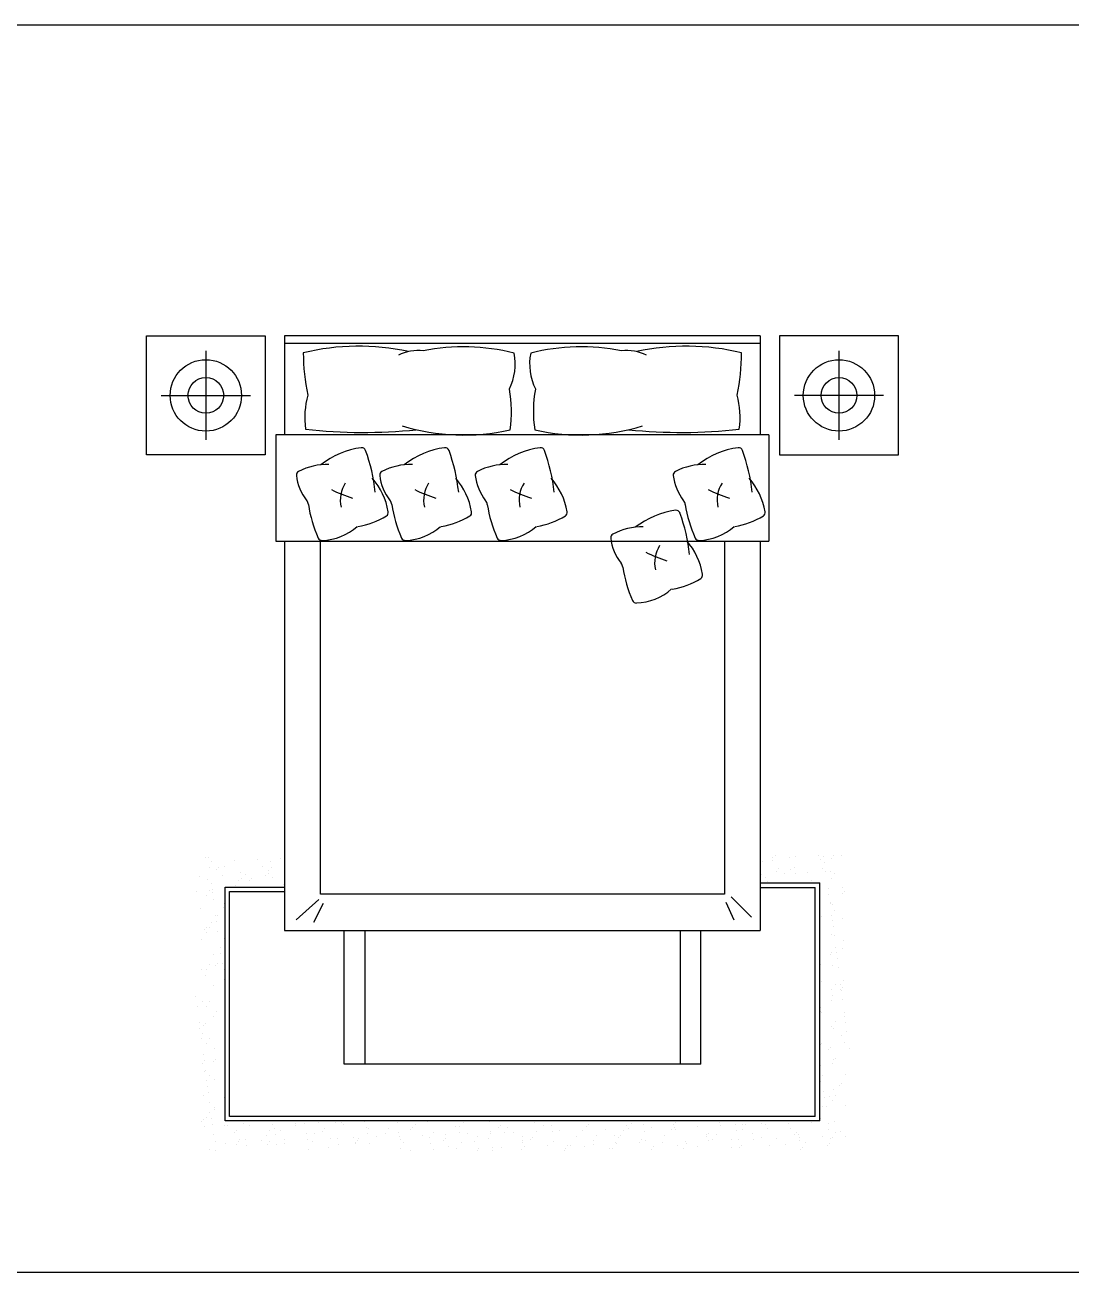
# Model space of a CAD drawing. Header units: inches. Extents: x 7.5 to 50, y 15.4 to 40.2.
# Drawn here: x 21.437 to 24.956, y 28.343 to 32.538 of the extents above; entities that cross this region are included whole.
import ezdxf

# ---------------------------------------------------------------- set-up
doc = ezdxf.new("R2010")
doc.units = ezdxf.units.IN
doc.header["$MEASUREMENT"] = 0
doc.layers.add('02', color=2, linetype='Continuous')
doc.layers.add('1', color=1, linetype='Continuous')

msp = doc.modelspace()

# ---------------------------------------------------------------- linework, layer by layer
at = {"layer": '02'}
for p, q in [((21.8454, 31.0915), (21.8454, 31.4915)), ((21.8454, 31.4915), (22.2454, 31.4915)), ((22.2454, 31.4915), (22.2454, 31.0915)), ((23.9103, 31.4915), (22.3103, 31.4915)), ((22.3103, 31.4915), (22.3103, 31.1591)), ((23.9103, 31.4655), (22.3103, 31.4655)), ((23.9103, 31.4915), (23.9103, 31.1591)), ((23.9752, 31.4915), (23.9752, 31.0915)), ((24.3752, 31.4915), (23.9752, 31.4915)), ((24.3752, 31.0915), (24.3752, 31.4915)), ((22.0454, 31.4415), (22.0454, 31.1415)), ((24.1752, 31.4415), (24.1752, 31.1415)), ((21.8954, 31.2915), (22.1954, 31.2915)), ((24.3252, 31.2915), (24.0252, 31.2915)), ((23.9395, 31.1591), (22.2811, 31.1591)), ((22.2811, 31.1591), (22.2811, 30.8011)), ((23.9395, 31.1591), (23.9395, 30.8011)), ((22.2454, 31.0915), (21.8454, 31.0915)), ((23.9752, 31.0915), (24.3752, 31.0915)), ((22.2811, 30.8011), (23.9395, 30.8011)), ((22.3103, 30.8011), (22.3103, 29.4915)), ((22.4306, 29.6136), (22.4306, 30.8011)), ((23.7901, 30.8011), (23.7901, 29.6136)), ((23.9103, 30.8011), (23.9103, 29.4915)), ((23.9608, 29.7434), (23.9608, 29.7434)), ((24.1061, 29.7426), (24.1061, 29.7426)), ((24.1241, 29.742), (24.1241, 29.742)), ((24.1575, 29.7422), (24.1575, 29.7422)), ((24.1831, 29.7451), (24.1831, 29.7451)), ((22.0458, 29.7355), (22.0458, 29.7355)), ((22.0534, 29.7372), (22.0534, 29.7372)), ((22.0577, 29.7047), (22.0577, 29.7047)), ((22.0651, 29.7253), (22.0651, 29.7253)), ((22.0883, 29.704), (22.0883, 29.704)), ((22.1072, 29.7071), (22.1072, 29.7071)), ((22.1422, 29.7279), (22.1422, 29.7279)), ((22.2193, 29.7304), (22.2193, 29.7304)), ((22.235, 29.7055), (22.235, 29.7055)), ((22.2623, 29.7241), (22.2623, 29.7241)), ((22.265, 29.7033), (22.265, 29.7033)), ((22.2964, 29.7329), (22.2964, 29.7329)), ((23.9195, 29.7225), (23.9195, 29.7225)), ((23.95, 29.7265), (23.95, 29.7265)), ((23.9519, 29.7376), (23.9519, 29.7376)), ((24.0086, 29.7383), (24.0086, 29.7383)), ((24.0254, 29.7051), (24.0254, 29.7051)), ((24.029, 29.7401), (24.029, 29.7401)), ((24.1117, 29.7304), (24.1117, 29.7304)), ((24.1188, 29.7001), (24.1188, 29.7001)), ((24.1269, 29.7211), (24.1269, 29.7211)), ((24.1507, 29.7349), (24.1507, 29.7349)), ((22.0251, 29.6746), (22.0251, 29.6746)), ((22.0497, 29.6618), (22.0497, 29.6618)), ((22.0816, 29.6966), (22.0816, 29.6966)), ((22.1022, 29.6771), (22.1022, 29.6771)), ((22.1569, 29.6601), (22.1569, 29.6601)), ((22.1636, 29.6873), (22.1636, 29.6873)), ((22.1663, 29.6664), (22.1663, 29.6664)), ((22.1792, 29.6796), (22.1792, 29.6796)), ((22.1918, 29.6583), (22.1918, 29.6583)), ((22.1986, 29.6657), (22.1986, 29.6657)), ((22.2463, 29.6756), (22.2463, 29.6756)), ((22.2563, 29.6821), (22.2563, 29.6821)), ((22.2571, 29.6924), (22.2571, 29.6924)), ((22.2693, 29.6708), (22.2693, 29.6708)), ((23.9113, 29.6658), (23.9113, 29.6658)), ((23.9162, 29.6811), (23.9162, 29.6811)), ((23.9267, 29.6682), (23.9267, 29.6682)), ((23.9653, 29.6911), (23.9653, 29.6911)), ((23.9721, 29.6985), (23.9721, 29.6985)), ((23.9933, 29.6836), (23.9933, 29.6836)), ((24.0115, 29.6981), (24.0115, 29.6981)), ((24.0281, 29.6843), (24.0281, 29.6843)), ((24.0704, 29.6862), (24.0704, 29.6862)), ((24.0823, 29.6603), (24.0823, 29.6603)), ((24.1311, 29.6886), (24.1311, 29.6886)), ((24.1474, 29.6887), (24.1474, 29.6887)), ((24.1506, 29.6665), (24.1506, 29.6665)), ((24.1613, 29.6834), (24.1613, 29.6834)), ((22.0132, 29.622), (22.0132, 29.622)), ((22.0567, 29.6278), (22.0567, 29.6278)), ((22.0648, 29.6504), (22.0648, 29.6504)), ((22.0665, 29.6206), (22.0665, 29.6206)), ((22.0676, 29.6296), (22.0676, 29.6296)), ((22.1103, 29.6375), (22.3103, 29.6375)), ((22.1103, 28.8514), (22.1103, 29.6375)), ((22.1253, 29.6225), (22.3103, 29.6225)), ((22.1253, 28.8664), (22.1253, 29.6225)), ((22.1462, 29.6433), (22.1462, 29.6433)), ((22.3078, 29.6472), (22.3078, 29.6472)), ((23.9103, 29.6514), (24.1103, 29.6514)), ((23.9103, 29.6364), (24.0953, 29.6364)), ((23.9335, 29.6563), (23.9335, 29.6563)), ((24.0324, 29.6517), (24.0324, 29.6517)), ((24.0756, 29.6529), (24.0756, 29.6529)), ((24.0953, 28.8664), (24.0953, 29.6364)), ((24.1103, 28.8514), (24.1103, 29.6514)), ((24.1383, 29.6343), (24.1383, 29.6343)), ((24.187, 29.6371), (24.187, 29.6371)), ((24.1926, 29.622), (24.1926, 29.622)), ((22.046, 29.611), (22.046, 29.611)), ((22.0719, 29.597), (22.0719, 29.597)), ((22.1075, 29.5825), (22.1075, 29.5825)), ((22.426, 29.5955), (22.349, 29.5275)), ((22.4396, 29.5819), (22.4079, 29.5184)), ((23.7901, 29.6136), (22.4306, 29.6136)), ((23.7947, 29.5864), (23.8218, 29.5275)), ((23.8128, 29.6045), (23.8807, 29.5365)), ((24.1119, 29.6058), (24.1119, 29.6058)), ((24.141, 29.6135), (24.141, 29.6135)), ((24.1453, 29.5809), (24.1453, 29.5809)), ((24.147, 29.5863), (24.147, 29.5863)), ((24.1539, 29.5798), (24.1539, 29.5798)), ((24.1858, 29.6146), (24.1858, 29.6146)), ((22.029, 29.5666), (22.029, 29.5666)), ((22.079, 29.5427), (22.079, 29.5427)), ((22.0848, 29.5416), (22.0848, 29.5416)), ((22.106, 29.5691), (22.106, 29.5691)), ((24.1107, 29.5326), (24.1107, 29.5326)), ((24.1174, 29.54), (24.1174, 29.54)), ((24.1508, 29.542), (24.1508, 29.542)), ((24.1615, 29.5589), (24.1615, 29.5589)), ((24.1884, 29.5324), (24.1884, 29.5324)), ((22.0415, 29.4944), (22.0415, 29.4944)), ((22.0483, 29.5017), (22.0483, 29.5017)), ((22.057, 29.5033), (22.057, 29.5033)), ((22.066, 29.5183), (22.066, 29.5183)), ((22.0818, 29.5219), (22.0818, 29.5219)), ((22.3103, 29.4915), (23.9103, 29.4915)), ((22.5103, 29.0415), (22.5103, 29.4915)), ((22.5803, 29.4915), (22.5803, 29.0415)), ((23.6404, 29.4915), (23.6404, 29.0415)), ((23.7103, 29.0415), (23.7103, 29.4915)), ((24.1113, 29.5299), (24.1113, 29.5299)), ((24.1525, 29.5266), (24.1525, 29.5266)), ((24.1552, 29.5058), (24.1552, 29.5058)), ((22.0303, 29.4618), (22.0303, 29.4618)), ((22.0462, 29.4864), (22.0462, 29.4864)), ((22.086, 29.4894), (22.086, 29.4894)), ((22.1074, 29.4644), (22.1074, 29.4644)), ((22.1077, 29.458), (22.1077, 29.458)), ((24.1121, 29.4813), (24.1121, 29.4813)), ((24.1508, 29.4783), (24.1508, 29.4783)), ((24.1595, 29.4733), (24.1595, 29.4733)), ((24.189, 29.4596), (24.189, 29.4596)), ((22.0699, 29.4103), (22.0699, 29.4103)), ((22.0932, 29.435), (22.0932, 29.435)), ((22.0959, 29.4142), (22.0959, 29.4142)), ((24.1108, 29.4276), (24.1108, 29.4276)), ((24.1458, 29.4124), (24.1458, 29.4124)), ((24.151, 29.4174), (24.151, 29.4174)), ((24.1618, 29.4343), (24.1618, 29.4343)), ((24.1666, 29.4189), (24.1666, 29.4189)), ((24.1879, 29.4301), (24.1879, 29.4301)), ((22.0572, 29.3787), (22.0572, 29.3787)), ((22.0767, 29.3741), (22.0767, 29.3741)), ((22.0834, 29.3815), (22.0834, 29.3815)), ((22.1002, 29.3817), (22.1002, 29.3817)), ((24.1139, 29.3776), (24.1139, 29.3776)), ((24.1522, 29.3736), (24.1522, 29.3736)), ((24.1694, 29.3981), (24.1694, 29.3981)), ((24.1737, 29.3656), (24.1737, 29.3656)), ((22.0298, 29.3595), (22.0298, 29.3595)), ((22.0448, 29.3393), (22.0448, 29.3393)), ((22.0464, 29.3618), (22.0464, 29.3618)), ((22.1069, 29.362), (22.1069, 29.362)), ((22.1074, 29.3274), (22.1074, 29.3274)), ((22.1079, 29.3334), (22.1079, 29.3334)), ((24.1123, 29.3567), (24.1123, 29.3567)), ((24.1918, 29.322), (24.1918, 29.322)), ((22.0712, 29.3056), (22.0712, 29.3056)), ((22.1101, 29.3066), (22.1101, 29.3066)), ((24.1147, 29.3195), (24.1147, 29.3195)), ((24.1512, 29.2929), (24.1512, 29.2929)), ((24.162, 29.3097), (24.162, 29.3097)), ((24.1808, 29.3113), (24.1808, 29.3113)), ((24.1809, 29.2921), (24.1809, 29.2921)), ((24.1836, 29.2905), (24.1836, 29.2905)), ((24.1877, 29.2995), (24.1877, 29.2995)), ((22.0114, 29.2697), (22.0114, 29.2697)), ((22.0337, 29.2515), (22.0337, 29.2515)), ((22.0574, 29.2541), (22.0574, 29.2541)), ((24.149, 29.2573), (24.149, 29.2573)), ((24.1517, 29.2713), (24.1517, 29.2713)), ((24.1878, 29.2579), (24.1878, 29.2579)), ((22.0157, 29.2372), (22.0157, 29.2372)), ((22.0467, 29.2373), (22.0467, 29.2373)), ((22.0707, 29.2033), (22.0707, 29.2033)), ((22.0799, 29.2191), (22.0799, 29.2191)), ((22.1081, 29.2089), (22.1081, 29.2089)), ((24.1125, 29.2175), (24.1125, 29.2175)), ((24.1126, 29.2321), (24.1126, 29.2321)), ((24.116, 29.2148), (24.116, 29.2148)), ((24.1931, 29.2173), (24.1931, 29.2173)), ((24.195, 29.2036), (24.195, 29.2036)), ((22.0228, 29.1828), (22.0228, 29.1828)), ((22.0256, 29.162), (22.0256, 29.162)), ((22.0366, 29.1719), (22.0366, 29.1719)), ((22.0434, 29.1793), (22.0434, 29.1793)), ((24.1515, 29.1683), (24.1515, 29.1683)), ((24.1556, 29.1633), (24.1556, 29.1633)), ((24.1622, 29.1852), (24.1622, 29.1852)), ((24.1977, 29.1828), (24.1977, 29.1828)), ((22.0299, 29.1295), (22.0299, 29.1295)), ((22.035, 29.1468), (22.035, 29.1468)), ((22.0469, 29.1127), (22.0469, 29.1127)), ((22.0576, 29.1296), (22.0576, 29.1296)), ((24.1155, 29.1125), (24.1155, 29.1125)), ((24.1841, 29.1371), (24.1841, 29.1371)), ((24.1926, 29.115), (24.1926, 29.115)), ((24.202, 29.1503), (24.202, 29.1503)), ((22.037, 29.0751), (22.037, 29.0751)), ((22.0746, 29.0952), (22.0746, 29.0952)), ((22.1084, 29.0843), (22.1084, 29.0843)), ((24.1128, 29.1076), (24.1128, 29.1076)), ((24.1409, 29.0899), (24.1409, 29.0899)), ((24.1476, 29.0973), (24.1476, 29.0973)), ((24.2092, 29.0959), (24.2092, 29.0959)), ((22.0346, 29.0445), (22.0346, 29.0445)), ((22.0398, 29.0543), (22.0398, 29.0543)), ((22.0717, 29.0517), (22.0717, 29.0517)), ((22.0785, 29.059), (22.0785, 29.059)), ((23.7103, 29.0415), (22.5103, 29.0415)), ((24.1105, 29.059), (24.1105, 29.059)), ((24.1132, 29.0382), (24.1132, 29.0382)), ((24.1517, 29.0437), (24.1517, 29.0437)), ((24.1569, 29.0585), (24.1569, 29.0585)), ((24.1624, 29.0606), (24.1624, 29.0606)), ((22.0399, 29.0169), (22.0399, 29.0169)), ((22.044, 29.0218), (22.044, 29.0218)), ((22.0471, 28.9881), (22.0471, 28.9881)), ((22.0579, 29.005), (22.0579, 29.005)), ((22.076, 28.9905), (22.076, 28.9905)), ((24.1194, 29.0045), (24.1194, 29.0045)), ((24.1965, 29.007), (24.1965, 29.007)), ((22.0512, 28.9675), (22.0512, 28.9675)), ((22.0539, 28.9467), (22.0539, 28.9467)), ((22.1086, 28.9597), (22.1086, 28.9597)), ((24.113, 28.983), (24.113, 28.983)), ((24.1246, 28.9514), (24.1246, 28.9514)), ((24.1564, 28.9562), (24.1564, 28.9562)), ((24.176, 28.9697), (24.176, 28.9697)), ((24.1827, 28.977), (24.1827, 28.977)), ((22.0384, 28.9364), (22.0384, 28.9364)), ((22.0582, 28.9141), (22.0582, 28.9141)), ((22.1068, 28.9314), (22.1068, 28.9314)), ((24.1274, 28.9306), (24.1274, 28.9306)), ((24.1441, 28.9349), (24.1441, 28.9349)), ((24.1519, 28.9192), (24.1519, 28.9192)), ((24.1627, 28.936), (24.1627, 28.936)), ((22.0473, 28.8636), (22.0473, 28.8636)), ((22.0581, 28.8804), (22.0581, 28.8804)), ((22.075, 28.8966), (22.075, 28.8966)), ((22.0755, 28.8882), (22.0755, 28.8882)), ((24.0953, 28.8664), (22.1253, 28.8664)), ((24.1208, 28.8998), (24.1208, 28.8998)), ((24.1317, 28.898), (24.1317, 28.898)), ((24.1978, 28.9023), (24.1978, 28.9023)), ((22.0317, 28.8494), (22.0317, 28.8494)), ((22.0385, 28.8568), (22.0385, 28.8568)), ((22.0398, 28.8317), (22.0398, 28.8317)), ((22.0654, 28.8598), (22.0654, 28.8598)), ((22.0681, 28.839), (22.0681, 28.839)), ((22.1088, 28.8352), (22.1088, 28.8352)), ((24.1103, 28.8514), (22.1103, 28.8514)), ((22.1169, 28.8342), (22.1169, 28.8342)), ((22.1711, 28.8433), (22.1711, 28.8433)), ((22.1939, 28.8368), (22.1939, 28.8368)), ((22.2586, 28.8205), (22.2586, 28.8205)), ((22.271, 28.8393), (22.271, 28.8393)), ((22.277, 28.8259), (22.277, 28.8259)), ((22.2954, 28.8201), (22.2954, 28.8201)), ((22.3481, 28.8418), (22.3481, 28.8418)), ((22.3481, 28.8359), (22.3481, 28.8359)), ((22.3784, 28.842), (22.3784, 28.842)), ((22.4251, 28.8443), (22.4251, 28.8443)), ((22.4443, 28.824), (22.4443, 28.824)), ((22.4814, 28.8463), (22.4814, 28.8463)), ((22.5022, 28.8468), (22.5022, 28.8468)), ((22.5097, 28.8398), (22.5097, 28.8398)), ((22.5793, 28.8494), (22.5793, 28.8494)), ((22.5873, 28.8289), (22.5873, 28.8289)), ((22.591, 28.8256), (22.591, 28.8256)), ((22.6595, 28.8251), (22.6595, 28.8251)), ((22.6887, 28.8449), (22.6887, 28.8449)), ((22.7331, 28.8221), (22.7331, 28.8221)), ((22.7399, 28.8295), (22.7399, 28.8295)), ((22.749, 28.8406), (22.749, 28.8406)), ((22.7917, 28.8493), (22.7917, 28.8493)), ((22.8866, 28.831), (22.8866, 28.831)), ((22.8976, 28.8318), (22.8976, 28.8318)), ((22.9106, 28.8445), (22.9106, 28.8445)), ((22.999, 28.8479), (22.999, 28.8479)), ((23.0287, 28.8276), (23.0287, 28.8276)), ((23.0355, 28.8349), (23.0355, 28.8349)), ((23.0604, 28.8298), (23.0604, 28.8298)), ((23.1498, 28.8452), (23.1498, 28.8452)), ((23.1822, 28.8365), (23.1822, 28.8365)), ((23.2079, 28.8348), (23.2079, 28.8348)), ((23.3093, 28.8509), (23.3093, 28.8509)), ((23.3125, 28.8205), (23.3125, 28.8205)), ((23.3243, 28.833), (23.3243, 28.833)), ((23.3311, 28.8404), (23.3311, 28.8404)), ((23.3896, 28.823), (23.3896, 28.823)), ((23.4613, 28.8345), (23.4613, 28.8345)), ((23.4667, 28.8255), (23.4667, 28.8255)), ((23.4778, 28.842), (23.4778, 28.842)), ((23.5182, 28.8378), (23.5182, 28.8378)), ((23.5437, 28.828), (23.5437, 28.828)), ((23.5507, 28.8499), (23.5507, 28.8499)), ((23.6122, 28.8215), (23.6122, 28.8215)), ((23.6199, 28.8385), (23.6199, 28.8385)), ((23.6208, 28.8305), (23.6208, 28.8305)), ((23.6239, 28.8213), (23.6239, 28.8213)), ((23.6267, 28.8459), (23.6267, 28.8459)), ((23.6979, 28.8331), (23.6979, 28.8331)), ((23.7734, 28.8474), (23.7734, 28.8474)), ((23.775, 28.8356), (23.775, 28.8356)), ((23.8285, 28.8407), (23.8285, 28.8407)), ((23.8312, 28.8199), (23.8312, 28.8199)), ((23.8514, 28.8222), (23.8514, 28.8222)), ((23.852, 28.8381), (23.852, 28.8381)), ((23.8622, 28.8391), (23.8622, 28.8391)), ((23.9155, 28.844), (23.9155, 28.844)), ((23.9223, 28.8513), (23.9223, 28.8513)), ((23.9291, 28.8406), (23.9291, 28.8406)), ((23.9342, 28.8243), (23.9342, 28.8243)), ((24.0062, 28.8431), (24.0062, 28.8431)), ((24.0131, 28.8261), (24.0131, 28.8261)), ((24.0833, 28.8457), (24.0833, 28.8457)), ((24.1132, 28.8584), (24.1132, 28.8584)), ((24.1388, 28.8437), (24.1388, 28.8437)), ((24.1415, 28.8229), (24.1415, 28.8229)), ((24.1603, 28.8482), (24.1603, 28.8482)), ((22.0724, 28.8065), (22.0724, 28.8065)), ((22.0794, 28.7802), (22.0794, 28.7802)), ((22.142, 28.8112), (22.142, 28.8112)), ((22.1487, 28.8185), (22.1487, 28.8185)), ((22.1564, 28.7827), (22.1564, 28.7827)), ((22.1585, 28.7882), (22.1585, 28.7882)), ((22.1783, 28.789), (22.1783, 28.789)), ((22.2335, 28.7852), (22.2335, 28.7852)), ((22.2479, 28.8036), (22.2479, 28.8036)), ((22.2589, 28.7803), (22.2589, 28.7803)), ((22.2797, 28.8051), (22.2797, 28.8051)), ((22.3106, 28.7877), (22.3106, 28.7877)), ((22.3827, 28.8094), (22.3827, 28.8094)), ((22.3876, 28.7902), (22.3876, 28.7902)), ((22.4057, 28.7818), (22.4057, 28.7818)), ((22.4095, 28.8075), (22.4095, 28.8075)), ((22.4375, 28.8166), (22.4375, 28.8166)), ((22.4647, 28.7928), (22.4647, 28.7928)), ((22.4886, 28.792), (22.4886, 28.792)), ((22.5418, 28.7953), (22.5418, 28.7953)), ((22.5478, 28.7784), (22.5478, 28.7784)), ((22.5545, 28.7857), (22.5545, 28.7857)), ((22.5594, 28.7928), (22.5594, 28.7928)), ((22.59, 28.808), (22.59, 28.808)), ((22.6189, 28.7978), (22.6189, 28.7978)), ((22.6488, 28.8083), (22.6488, 28.8083)), ((22.693, 28.8124), (22.693, 28.8124)), ((22.6959, 28.8003), (22.6959, 28.8003)), ((22.7012, 28.7873), (22.7012, 28.7873)), ((22.7103, 28.7799), (22.7103, 28.7799)), ((22.773, 28.8028), (22.773, 28.8028)), ((22.7989, 28.795), (22.7989, 28.795)), ((22.8104, 28.8122), (22.8104, 28.8122)), ((22.8434, 28.7838), (22.8434, 28.7838)), ((22.8501, 28.8054), (22.8501, 28.8054)), ((22.8501, 28.7912), (22.8501, 28.7912)), ((22.9003, 28.811), (22.9003, 28.811)), ((22.9046, 28.7785), (22.9046, 28.7785)), ((22.9272, 28.8079), (22.9272, 28.8079)), ((22.9495, 28.7806), (22.9495, 28.7806)), ((22.9603, 28.7975), (22.9603, 28.7975)), ((22.9968, 28.7928), (22.9968, 28.7928)), ((23.0033, 28.8154), (23.0033, 28.8154)), ((23.0042, 28.8104), (23.0042, 28.8104)), ((23.0497, 28.8129), (23.0497, 28.8129)), ((23.0813, 28.8129), (23.0813, 28.8129)), ((23.1092, 28.7979), (23.1092, 28.7979)), ((23.1111, 28.7845), (23.1111, 28.7845)), ((23.1119, 28.7771), (23.1119, 28.7771)), ((23.139, 28.7893), (23.139, 28.7893)), ((23.1457, 28.7967), (23.1457, 28.7967)), ((23.1584, 28.8154), (23.1584, 28.8154)), ((23.2106, 28.814), (23.2106, 28.814)), ((23.2149, 28.7815), (23.2149, 28.7815)), ((23.2354, 28.818), (23.2354, 28.818)), ((23.2924, 28.7982), (23.2924, 28.7982)), ((23.3504, 28.7853), (23.3504, 28.7853)), ((23.3611, 28.8021), (23.3611, 28.8021)), ((23.4195, 28.8009), (23.4195, 28.8009)), ((23.4222, 28.7801), (23.4222, 28.7801)), ((23.4346, 28.7948), (23.4346, 28.7948)), ((23.4413, 28.8021), (23.4413, 28.8021)), ((23.4506, 28.8176), (23.4506, 28.8176)), ((23.5037, 28.7773), (23.5037, 28.7773)), ((23.512, 28.7892), (23.512, 28.7892)), ((23.5209, 28.8169), (23.5209, 28.8169)), ((23.5252, 28.7844), (23.5252, 28.7844)), ((23.5808, 28.7798), (23.5808, 28.7798)), ((23.588, 28.8037), (23.588, 28.8037)), ((23.6578, 28.7823), (23.6578, 28.7823)), ((23.7298, 28.8039), (23.7298, 28.8039)), ((23.7301, 28.8002), (23.7301, 28.8002)), ((23.7349, 28.7848), (23.7349, 28.7848)), ((23.7369, 28.8076), (23.7369, 28.8076)), ((23.7513, 28.7899), (23.7513, 28.7899)), ((23.762, 28.8068), (23.762, 28.8068)), ((23.812, 28.7874), (23.812, 28.7874)), ((23.8355, 28.7874), (23.8355, 28.7874)), ((23.8836, 28.8092), (23.8836, 28.8092)), ((23.889, 28.7899), (23.889, 28.7899)), ((23.9129, 28.7938), (23.9129, 28.7938)), ((23.9661, 28.7924), (23.9661, 28.7924)), ((24.0257, 28.8057), (24.0257, 28.8057)), ((24.0325, 28.8131), (24.0325, 28.8131)), ((24.0401, 28.8068), (24.0401, 28.8068)), ((24.0428, 28.786), (24.0428, 28.786)), ((24.0432, 28.7949), (24.0432, 28.7949)), ((24.0627, 28.7792), (24.0627, 28.7792)), ((24.1203, 28.7974), (24.1203, 28.7974)), ((24.1458, 28.7904), (24.1458, 28.7904)), ((24.1522, 28.7946), (24.1522, 28.7946)), ((24.1629, 28.8115), (24.1629, 28.8115)), ((24.1792, 28.8146), (24.1792, 28.8146)), ((24.1973, 28.8), (24.1973, 28.8)), ((22.0583, 28.7559), (22.0583, 28.7559)), ((22.0795, 28.7521), (22.0795, 28.7521)), ((22.1101, 28.7764), (22.1101, 28.7764)), ((22.1477, 28.7713), (22.1477, 28.7713)), ((22.181, 28.7682), (22.181, 28.7682)), ((22.2522, 28.7729), (22.2522, 28.7729)), ((22.284, 28.7726), (22.284, 28.7726)), ((22.3094, 28.7752), (22.3094, 28.7752)), ((22.3898, 28.7551), (22.3898, 28.7551)), ((22.4592, 28.7605), (22.4592, 28.7605)), ((22.4913, 28.7712), (22.4913, 28.7712)), ((22.5486, 28.776), (22.5486, 28.776)), ((22.5943, 28.7755), (22.5943, 28.7755)), ((22.7002, 28.7581), (22.7002, 28.7581)), ((22.733, 28.7521), (22.733, 28.7521)), ((22.8016, 28.7741), (22.8016, 28.7741)), ((22.81, 28.7546), (22.81, 28.7546)), ((22.8601, 28.7652), (22.8601, 28.7652)), ((22.8871, 28.7571), (22.8871, 28.7571)), ((22.9604, 28.753), (22.9604, 28.753)), ((22.9642, 28.7596), (22.9642, 28.7596)), ((23.0105, 28.761), (23.0105, 28.761)), ((23.011, 28.7522), (23.011, 28.7522)), ((23.0412, 28.7622), (23.0412, 28.7622)), ((23.1071, 28.7545), (23.1071, 28.7545)), ((23.1183, 28.7647), (23.1183, 28.7647)), ((23.1954, 28.7672), (23.1954, 28.7672)), ((23.2502, 28.753), (23.2502, 28.753)), ((23.2559, 28.7584), (23.2559, 28.7584)), ((23.261, 28.7698), (23.261, 28.7698)), ((23.2725, 28.7697), (23.2725, 28.7697)), ((23.3208, 28.764), (23.3208, 28.764)), ((23.3495, 28.7722), (23.3495, 28.7722)), ((23.4027, 28.76), (23.4027, 28.76)), ((23.4119, 28.7569), (23.4119, 28.7569)), ((23.4266, 28.7748), (23.4266, 28.7748)), ((23.5448, 28.7565), (23.5448, 28.7565)), ((23.5515, 28.7639), (23.5515, 28.7639)), ((23.6311, 28.767), (23.6311, 28.767)), ((23.6511, 28.7576), (23.6511, 28.7576)), ((23.6619, 28.7745), (23.6619, 28.7745)), ((23.6983, 28.7654), (23.6983, 28.7654)), ((23.8127, 28.7615), (23.8127, 28.7615)), ((23.8404, 28.762), (23.8404, 28.762)), ((23.8471, 28.7693), (23.8471, 28.7693)), ((23.9414, 28.7699), (23.9414, 28.7699)), ((23.9938, 28.7709), (23.9938, 28.7709)), ((24.0471, 28.7535), (24.0471, 28.7535)), ((24.052, 28.7623), (24.052, 28.7623)), ((24.136, 28.7674), (24.136, 28.7674)), ((24.1427, 28.7748), (24.1427, 28.7748))]:
    msp.add_line(p, q, dxfattribs=at)
for centre, radius in [((22.0454, 31.2915), 0.12), ((24.1752, 31.2915), 0.12), ((22.0454, 31.2915), 0.06), ((24.1752, 31.2915), 0.06)]:
    msp.add_circle(centre, radius, dxfattribs=at)
for centre, radius, start, end in [((22.5596, 30.6808), 0.7763, 77.5794, 103.8911), ((23.018, 31.432), 0.6448, 179.7834, 192.4654), ((22.7569, 31.3048), 0.1376, 81.6693, 117.6179), ((22.9139, 30.7741), 0.6807, 75.6696, 101.6197), ((22.8998, 31.3964), 0.1864, 333.4258, 11.5379), ((23.3209, 31.3964), 0.1864, 168.4621, 206.5742), ((23.3068, 30.7741), 0.6807, 78.3803, 104.3304), ((23.4638, 31.3048), 0.1376, 62.3821, 98.3307), ((23.6611, 30.6808), 0.7763, 76.1089, 102.4206), ((23.2027, 31.432), 0.6448, 347.5346, 0.2166), ((22.669, 31.2373), 0.4046, 351.1929, 10.7814), ((23.5517, 31.2373), 0.4046, 169.2186, 188.8071), ((22.6571, 31.2179), 0.2789, 164.4186, 188.1292), ((23.5636, 31.2179), 0.2789, 351.8708, 15.5814), ((22.5777, 32.8591), 1.6922, 263.3248, 275.9611), ((22.9128, 31.872), 0.7139, 253.1658, 282.6238), ((23.3079, 31.872), 0.7139, 257.3762, 286.8342), ((23.643, 32.8591), 1.6922, 264.0389, 276.6752), ((22.6067, 30.835), 0.2831, 97.785, 127.9364), ((22.5702, 31.102), 0.0136, 19.5989, 97.785), ((21.9873, 30.8945), 0.6323, 6.5247, 19.5989), ((22.8871, 30.835), 0.2831, 97.785, 127.9364), ((22.8506, 31.102), 0.0136, 19.5989, 97.785), ((22.2677, 30.8945), 0.6323, 6.5247, 19.5989), ((23.2085, 30.835), 0.2831, 97.785, 127.9364), ((23.172, 31.102), 0.0136, 19.5989, 97.785), ((22.5891, 30.8945), 0.6323, 6.5247, 19.5989), ((23.8745, 30.835), 0.2831, 97.785, 127.9364), ((23.8379, 31.102), 0.0136, 19.5989, 97.785), ((23.2551, 30.8945), 0.6323, 6.5247, 19.5989), ((22.4565, 30.8421), 0.2175, 89.1713, 117.1732), ((22.7369, 30.8421), 0.2175, 89.1713, 117.1732), ((23.0582, 30.8421), 0.2175, 89.1713, 117.1732), ((23.7242, 30.8421), 0.2175, 89.1713, 117.1732), ((22.3634, 31.0235), 0.0136, 117.1732, 186.6116), ((22.5164, 31.0412), 0.1676, 186.6116, 218.2799), ((22.4314, 30.8611), 0.231, 9.7821, 41.1037), ((22.6438, 31.0235), 0.0136, 117.1732, 186.6116), ((22.7968, 31.0412), 0.1676, 186.6116, 218.2799), ((22.7118, 30.8611), 0.231, 9.7821, 41.1037), ((22.9651, 31.0235), 0.0136, 117.1732, 186.6116), ((23.1181, 31.0412), 0.1676, 186.6116, 218.2799), ((23.0331, 30.8611), 0.231, 9.7821, 41.1037), ((23.6311, 31.0235), 0.0136, 117.1732, 186.6116), ((23.7841, 31.0412), 0.1676, 186.6116, 218.2799), ((23.6991, 30.8611), 0.231, 9.7821, 41.1037), ((22.6824, 31.4079), 0.4837, 243.6531, 252.7045), ((22.6058, 30.939), 0.1082, 147.7236, 192.4434), ((22.9629, 31.4079), 0.4837, 243.6531, 252.7045), ((22.8862, 30.939), 0.1082, 147.7236, 192.4434), ((23.2842, 31.4079), 0.4837, 243.6531, 252.7045), ((23.2075, 30.939), 0.1082, 147.7236, 192.4434), ((23.9502, 31.4079), 0.4837, 243.6531, 252.7045), ((23.8735, 30.939), 0.1082, 147.7236, 192.4434), ((22.3635, 30.9205), 0.0272, 8.7463, 38.2799), ((22.8257, 30.9917), 0.4405, 188.7463, 204.114), ((22.6439, 30.9205), 0.0272, 8.7463, 38.2799), ((23.1061, 30.9917), 0.4405, 188.7463, 204.114), ((22.9652, 30.9205), 0.0272, 8.7463, 38.2799), ((23.4275, 30.9917), 0.4405, 188.7463, 204.114), ((23.6312, 30.9205), 0.0272, 8.7463, 38.2799), ((24.0934, 30.9917), 0.4405, 188.7463, 204.114), ((22.522, 31.0912), 0.243, 278.2348, 302.6025), ((22.6456, 30.898), 0.0136, 302.6025, 9.7821), ((22.8025, 31.0912), 0.243, 278.2348, 302.6025), ((22.9261, 30.898), 0.0136, 302.6025, 9.7821), ((23.1238, 31.0912), 0.243, 278.2348, 302.6025), ((23.2474, 30.898), 0.0136, 302.6025, 9.7821), ((23.6641, 30.6245), 0.2831, 97.785, 127.9364), ((23.6276, 30.8915), 0.0136, 19.5989, 97.785), ((23.0447, 30.684), 0.6323, 6.5247, 19.5989), ((23.7898, 31.0912), 0.243, 278.2348, 302.6025), ((23.9134, 30.898), 0.0136, 302.6025, 9.7821), ((22.4303, 30.9914), 0.1878, 271.9054, 311.5376), ((22.7107, 30.9914), 0.1878, 271.9054, 311.5376), ((23.032, 30.9914), 0.1878, 271.9054, 311.5376), ((23.5139, 30.6316), 0.2175, 89.1713, 117.1732), ((23.698, 30.9914), 0.1878, 271.9054, 311.5376), ((22.4361, 30.8172), 0.0136, 204.114, 271.9054), ((22.7165, 30.8172), 0.0136, 204.114, 271.9054), ((23.0378, 30.8172), 0.0136, 204.114, 271.9054), ((23.4208, 30.813), 0.0136, 117.1732, 186.6116), ((23.5738, 30.8307), 0.1676, 186.6116, 218.2799), ((23.4888, 30.6506), 0.231, 9.7821, 41.1037), ((23.7038, 30.8172), 0.0136, 204.114, 271.9054), ((23.7398, 31.1974), 0.4837, 243.6531, 252.7045), ((23.6632, 30.7284), 0.1082, 147.7236, 192.4434), ((23.4209, 30.71), 0.0272, 8.7463, 38.2799), ((23.8831, 30.7811), 0.4405, 188.7463, 204.114), ((23.5795, 30.8807), 0.243, 278.2348, 302.6025), ((23.703, 30.6875), 0.0136, 302.6025, 9.7821), ((23.4877, 30.7809), 0.1878, 271.9054, 311.5376), ((23.4935, 30.6067), 0.0136, 204.114, 271.9054)]:
    msp.add_arc(centre, radius, start, end, dxfattribs=at)
at = {"layer": '1'}
for p, q in [((7.8117, 32.5376), (28.1379, 32.5376)), ((7.8117, 28.3427), (28.1379, 28.3427))]:
    msp.add_line(p, q, dxfattribs=at)

doc.saveas('drawing.dxf')
